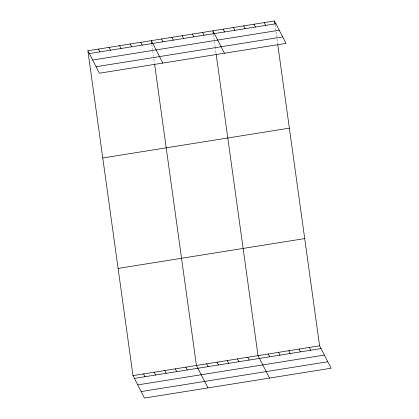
<?xml version="1.0" encoding="UTF-8"?>
<svg xmlns="http://www.w3.org/2000/svg" width="419" height="419" viewBox="0 0 419 419"><rect width="100%" height="100%" fill="white"/><g stroke="black" fill="none" stroke-linecap="round" stroke-linejoin="round"><path stroke-width="0.31" stroke-dasharray="2.1 1.57" d="M275.011 24.731L275.712 29.78M275.974 31.671L277.724 44.283M213.433 34.573L214.13 39.616M214.392 41.512L215.094 46.556M215.183 47.185L216.057 53.491M151.851 44.414L152.553 49.458M152.815 51.354L153.516 56.397M153.862 58.917L154.475 63.332"/><path stroke-width="0.63" d="M87.88 50.772L274.487 20.95L286.015 43.387L99.408 73.205L87.88 50.772L132.985 375.613L144.513 398.05L331.12 368.228L319.592 345.795L277.813 44.912M89.315 53.564L275.922 23.742M92.646 60.043L279.253 30.226M96.077 66.726L282.684 36.903M102.765 157.968L289.372 128.146M118.1 268.417L304.707 238.594M132.985 375.613L319.592 345.795M134.42 378.404L321.027 348.587M137.751 384.888L324.358 355.066M141.182 391.566L327.789 361.749M264.221 22.589L265.656 25.381M253.961 24.229L255.396 27.02M243.696 25.868L245.131 28.665M233.43 27.513L234.865 30.304M223.17 29.152L224.605 31.944M224.437 53.229L212.904 30.791L213.344 33.944M202.644 32.431L204.079 35.222M192.379 34.07L193.814 36.862M182.113 35.709L183.548 38.506M171.853 37.354L173.288 40.145M161.587 38.993L163.022 41.785M309.327 347.435L310.762 350.226M162.855 63.07L151.327 40.633L151.762 43.785M299.066 349.074L300.502 351.866M140.753 42.319L142.188 45.116M288.801 350.713L290.236 353.505M130.178 44.011L131.613 46.802M278.535 352.353L279.971 355.144M119.604 45.702L121.039 48.494M268.275 353.992L269.71 356.789M109.029 47.389L110.464 50.186M269.543 378.069L258.01 355.637L216.146 54.124M98.455 49.081L99.89 51.872M247.749 357.276L249.185 360.068M237.484 358.915L238.919 361.707M227.218 360.555L228.654 363.346M216.958 362.194L218.393 364.986M206.693 363.833L208.128 366.625M207.96 387.91L196.427 365.473L154.653 64.594M185.853 367.164L187.288 369.956M175.283 368.856L176.718 371.648M164.709 370.543L166.144 373.339M154.134 372.234L155.569 375.026M143.56 373.926L144.995 376.718M274.487 20.95L274.927 24.103"/></g></svg>
